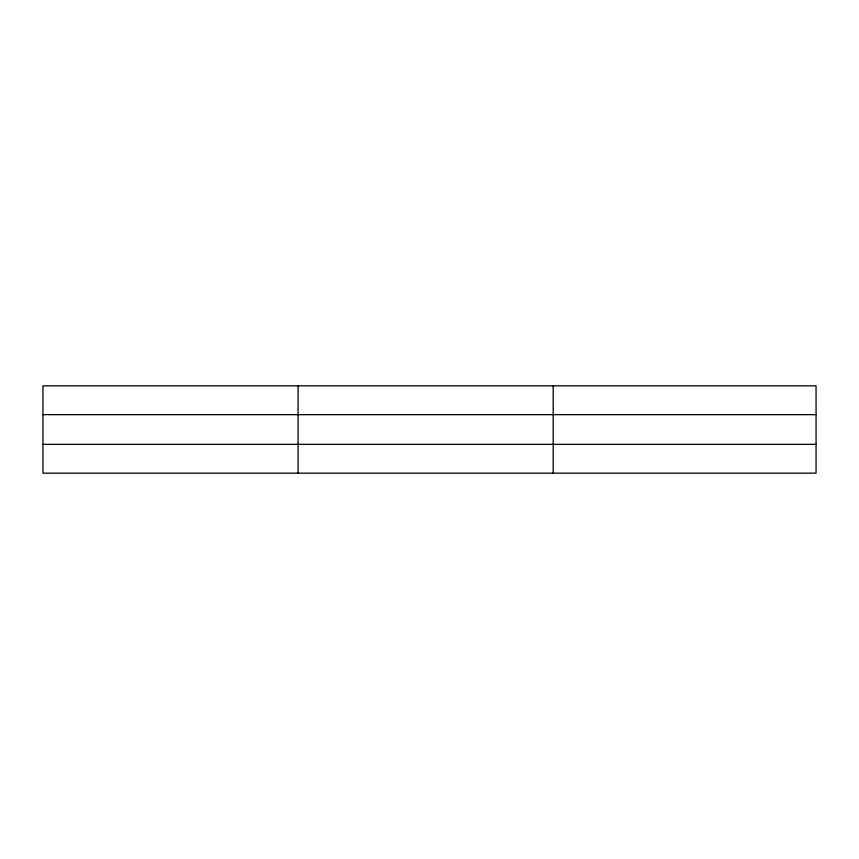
<?xml version="1.0" encoding="UTF-8"?>
<svg xmlns="http://www.w3.org/2000/svg" width="859" height="859" viewBox="0 0 859 859"><rect width="100%" height="100%" fill="white"/><g stroke="black" fill="none" stroke-linecap="round" stroke-linejoin="round"><path stroke-width="1.29" d="M298.073 385.831L298.073 473.169M553.196 385.831L553.196 473.169M816.05 414.65L816.05 385.831L42.95 385.831L42.95 473.169L816.05 473.169L816.05 414.65L42.95 414.65M42.95 444.35L816.05 444.35"/></g></svg>
